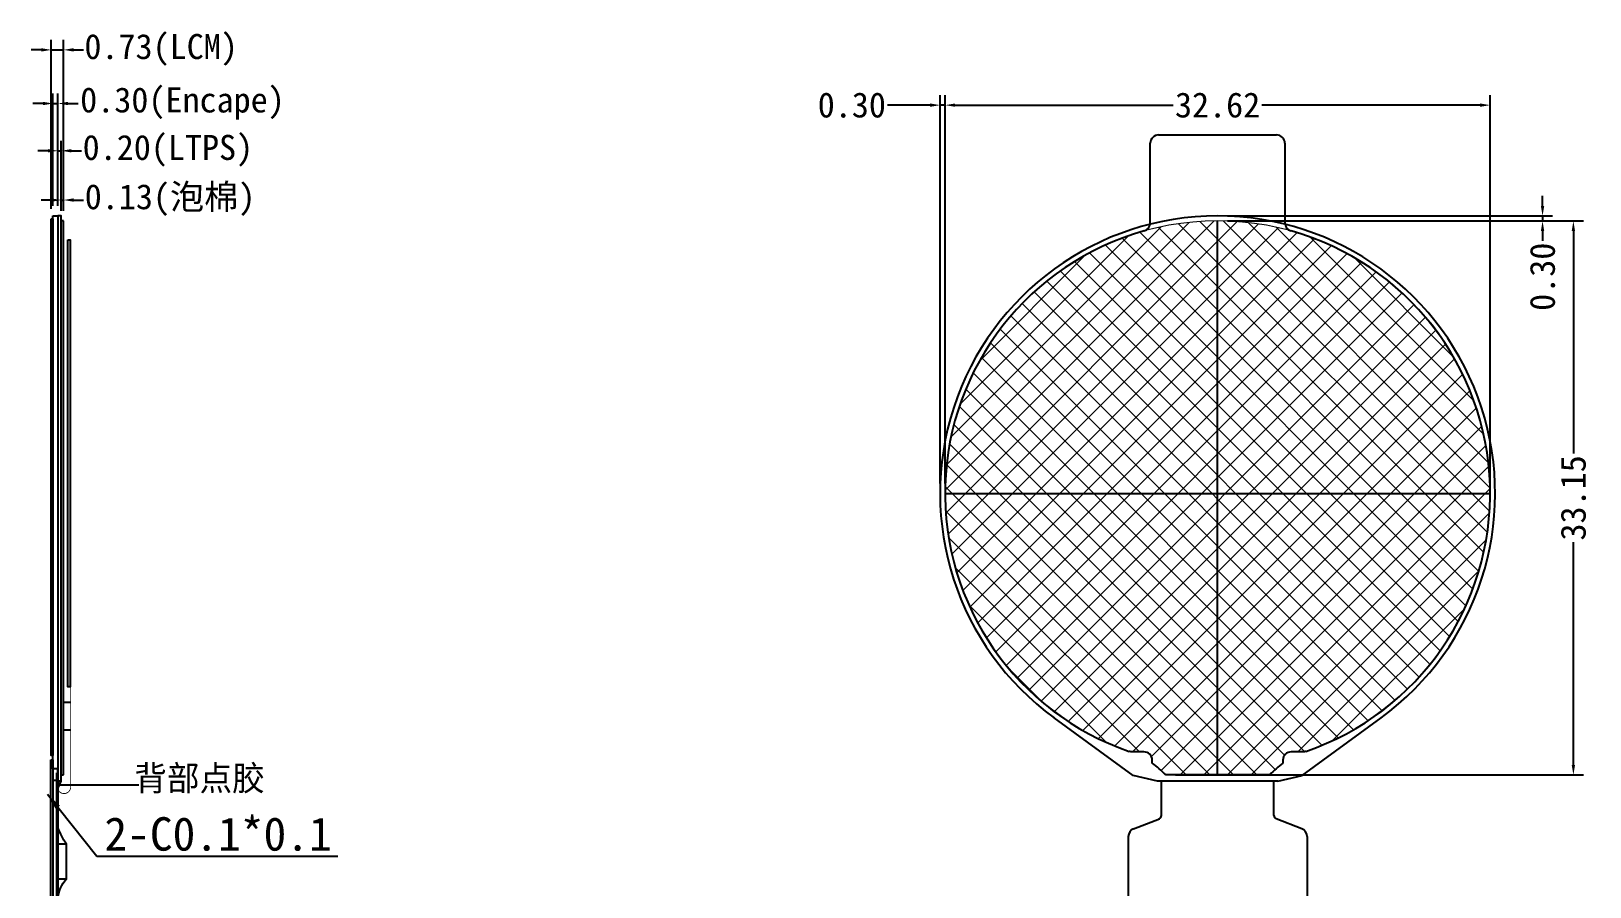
# Model space of a CAD drawing. Header units: millimetres. Extents: x 1387 to 2553, y -68 to 207.
# Drawn here: x 1918.5 to 2011.7, y 45.9 to 97.1 of the extents above; entities that cross this region are included whole.
import ezdxf

# ---------------------------------------------------------------- set-up
doc = ezdxf.new("R2010")
doc.units = ezdxf.units.MM
for name, color, linetype in [('COF', 4, 'Continuous'), ('DIM', 3, 'Continuous'), ('DIM（标注）', 3, 'Continuous'), ('Foam', 190, 'Continuous'), ('MFPC', 7, 'Continuous'), ('Panel', 7, 'Continuous'), ('Panel-1', 7, 'Continuous'), ('POL', 4, 'Continuous'), ('TPFPC', 7, 'Continuous'), ('正面离形纸', 60, 'Continuous')]:
    doc.layers.add(name, color=color, linetype=linetype)
doc.styles.add('宋体', font='')
doc.styles.get('宋体').set_extended_font_data('SimSun')
doc.dimstyles.new('RG', dxfattribs={"dimtxt": 2, "dimasz": 1, "dimexe": 0.5, "dimexo": 0.3, "dimgap": 0.3, "dimtad": 0, "dimzin": 1, "dimdsep": 46, "dimtxsty": '宋体', "dimcen": 2.5, "dimclrd": 256, "dimclre": 256, "dimclrt": 256, "dimadec": 0, "dimazin": 2, "dimtfac": 1, "dimtmove": 0, "dimatfit": 3, "dimfxl": 1, "dimarcsym": 0})
doc.dimstyles.get("Standard").update_dxf_attribs({"dimtxt": 0.18, "dimasz": 0.18, "dimexe": 0.18, "dimexo": 0.0625, "dimgap": 0.09, "dimtad": 0, "dimtih": 1, "dimtoh": 1, "dimdec": 4, "dimzin": 0, "dimdsep": 46, "dimtxsty": 'Standard', "dimcen": 0.09, "dimadec": 0, "dimazin": 0, "dimtfac": 1, "dimtdec": 4, "dimtofl": 0, "dimtmove": 0, "dimatfit": 3, "dimfxl": 1, "dimtolj": 1, "dimtzin": 0, "dimarcsym": 0})
doc.dimstyles.new('STANDARD$0', dxfattribs={"dimtxt": 2, "dimasz": 2, "dimexe": 0.4, "dimexo": 0.4, "dimgap": 0.4, "dimtad": 1, "dimzin": 0, "dimdsep": 46, "dimtxsty": '宋体', "dimcen": 0.4, "dimclrd": 256, "dimclre": 256, "dimclrt": 256, "dimadec": 0, "dimazin": 0, "dimtfac": 1, "dimtofl": 0, "dimtmove": 0, "dimatfit": 3, "dimfxl": 1, "dimtolj": 1, "dimtzin": 0, "dimarcsym": 0})

# ---------------------------------------------------------------- blocks, each defined once
blk = doc.blocks.new('lalioouu')
at = {"layer": 'Panel', "color": 150}
for p, q in [((583.023, 180.854, 0.218), (582.718, 180.854, 0.218)), ((582.718, 180.854, 0.218), (582.718, 180.169, 0.218)), ((582.718, 180.169, 0.218), (582.953, 180.169, 0.218)), ((582.953, 180.169, 0.218), (582.953, 180.614, 0.218)), ((582.953, 180.614, 0.218), (583.023, 180.614, 0.218)), ((583.023, 180.614, 0.218), (583.023, 180.854, 0.218))]:
    blk.add_line(p, q, dxfattribs=at)
blk = doc.blocks.new('adggg')
at = {"layer": 'Panel', "color": 171}
for p, q in [((583.223, 180.114, 0.218), (583.023, 180.114, 0.218)), ((583.023, 180.114, 0.218), (583.023, 179.662, 0.218)), ((583.023, 179.662, 0.218), (583.223, 180.114, 0.218))]:
    blk.add_line(p, q, dxfattribs=at)
blk = doc.blocks.new('*D70')
at = {"layer": 'Defpoints', "color": 0, "linetype": 'Continuous'}
for p in [(1920.397, 95.992), (1919.663, 85.878, 0.218), (1920.397, 85.758, 0.218)]:
    blk.add_point(p, dxfattribs=at)
at = {"layer": 'DIM（标注）', "linetype": 'Continuous', "lineweight": -2}
for p, q in [((1919.663, 86.478), (1919.663, 96.592)), ((1920.397, 86.358), (1920.397, 96.592)), ((1919.063, 95.992), (1918.463, 95.992)), ((1919.663, 95.992), (1920.397, 95.992)), ((1920.997, 95.992), (1921.597, 95.992))]:
    blk.add_line(p, q, dxfattribs=at)
at = {"layer": 'DIM（标注）', "linetype": 'Continuous'}
for points in [[(1919.063, 96.092), (1919.063, 95.892), (1919.663, 95.992)], [(1920.997, 96.092), (1920.997, 95.892), (1920.397, 95.992)]]:
    blk.add_solid(points, dxfattribs=at)
at = {"layer": 'DIM（标注）', "linetype": 'Continuous', "insert": (1926.239, 95.992), "char_height": 1.5, "attachment_point": 5, "style": '宋体'}
blk.add_mtext('0.73(LCM)', dxfattribs=at)
blk = doc.blocks.new('*D71')
at = {"layer": 'Defpoints', "color": 0, "linetype": 'Continuous'}
for p in [(1920.397, 87.007), (1920.267, 85.758, 0.218), (1920.397, 85.758, 0.218)]:
    blk.add_point(p, dxfattribs=at)
at = {"layer": 'DIM（标注）', "linetype": 'Continuous', "lineweight": -2}
for p, q in [((1919.667, 87.007), (1919.067, 87.007)), ((1920.267, 86.358), (1920.267, 87.607)), ((1920.267, 87.007), (1920.397, 87.007)), ((1920.397, 86.358), (1920.397, 87.607)), ((1920.997, 87.007), (1921.597, 87.007))]:
    blk.add_line(p, q, dxfattribs=at)
at = {"layer": 'DIM（标注）', "linetype": 'Continuous'}
for points in [[(1919.667, 87.107), (1919.667, 86.907), (1920.267, 87.007)], [(1920.997, 87.107), (1920.997, 86.907), (1920.397, 87.007)]]:
    blk.add_solid(points, dxfattribs=at)
at = {"layer": 'DIM（标注）', "linetype": 'Continuous', "insert": (1926.775, 87.007), "char_height": 1.5, "attachment_point": 5, "style": '宋体'}
blk.add_mtext('0.13({\\fSimSun|b0|i0|c134|p2;泡棉})', dxfattribs=at)
blk = doc.blocks.new('*D72')
at = {"layer": 'Defpoints', "color": 0, "linetype": 'Continuous'}
for p in [(1920.267, 89.956), (1920.067, 86.058, 0.218), (1920.267, 86.058, 0.218)]:
    blk.add_point(p, dxfattribs=at)
at = {"layer": 'DIM（标注）', "linetype": 'Continuous', "lineweight": -2}
for p, q in [((1920.067, 86.658), (1920.067, 90.556)), ((1920.267, 86.658), (1920.267, 90.556)), ((1919.467, 89.956), (1918.867, 89.956)), ((1920.067, 89.956), (1920.267, 89.956)), ((1920.867, 89.956), (1921.467, 89.956))]:
    blk.add_line(p, q, dxfattribs=at)
at = {"layer": 'DIM（标注）', "linetype": 'Continuous'}
for points in [[(1919.467, 90.056), (1919.467, 89.856), (1920.067, 89.956)], [(1920.867, 90.056), (1920.867, 89.856), (1920.267, 89.956)]]:
    blk.add_solid(points, dxfattribs=at)
at = {"layer": 'DIM（标注）', "linetype": 'Continuous', "insert": (1926.645, 89.956), "char_height": 1.5, "attachment_point": 5, "style": '宋体'}
blk.add_mtext('0.20(LTPS)', dxfattribs=at)
blk = doc.blocks.new('*D73')
at = {"layer": 'Defpoints', "color": 0, "linetype": 'Continuous'}
for p in [(1919.767, 92.784), (1919.767, 86.058, 0.218), (1920.067, 86.058, 0.218)]:
    blk.add_point(p, dxfattribs=at)
at = {"layer": 'DIM（标注）', "linetype": 'Continuous', "lineweight": -2}
for p, q in [((1919.767, 86.658), (1919.767, 93.384)), ((1920.067, 86.658), (1920.067, 93.384)), ((1919.167, 92.784), (1918.567, 92.784)), ((1919.767, 92.784), (1920.067, 92.784)), ((1920.667, 92.784), (1921.267, 92.784))]:
    blk.add_line(p, q, dxfattribs=at)
at = {"layer": 'DIM（标注）', "linetype": 'Continuous'}
for points in [[(1919.167, 92.884), (1919.167, 92.684), (1919.767, 92.784)], [(1920.667, 92.884), (1920.667, 92.684), (1920.067, 92.784)]]:
    blk.add_solid(points, dxfattribs=at)
at = {"layer": 'DIM（标注）', "linetype": 'Continuous', "insert": (1927.518, 92.784), "char_height": 1.5, "attachment_point": 5, "style": '宋体'}
blk.add_mtext('0.30(Encape)', dxfattribs=at)
blk = doc.blocks.new('ADFATTTTT')
at = {"layer": 'Panel-1'}
for p, q in [((1691.67, 310.147, 0.218), (1686.941, 313.591, 0.218)), ((1701.771, 310.147, 0.218), (1706.499, 313.591, 0.218)), ((1693.12, 309.807, 0.218), (1691.67, 310.147, 0.218)), ((1700.32, 309.807, 0.218), (1701.771, 310.147, 0.218))]:
    blk.add_line(p, q, dxfattribs=at)
at = {"layer": 'Panel-1', "elevation": 0.218}
blk.add_lwpolyline([(1700.32, 309.807), (1693.12, 309.807)], dxfattribs=at)
at = {"layer": 'Panel-1'}
blk.add_arc((1696.72, 327.017, 0.218), 16.61, 306.06781, 233.93219, dxfattribs=at)
blk = doc.blocks.new('ergherher')
at = {"layer": '正面离形纸'}
for p, q in [((-262.736, -184.678), (-262.736, -179.911)), ((-262.236, -179.411), (-258.707, -179.411)), ((-258.707, -179.411), (-255.178, -179.411)), ((-254.678, -179.911), (-254.678, -184.678)), ((-263.117, -216.326), (-263.907, -216.326)), ((-253.507, -216.326), (-254.297, -216.326)), ((-262.617, -217.006), (-262.617, -216.826)), ((-254.797, -216.826), (-254.797, -217.006)), ((-255.59, -217.706), (-261.824, -217.706))]:
    blk.add_line(p, q, dxfattribs=at)
for centre, radius, start, end in [((-262.236, -179.911), 0.5, 90, 180), ((-255.178, -179.911), 0.5, 360, 90), ((-263.236, -184.678), 0.5, 285.63113, 0), ((-254.178, -184.678), 0.5, 180, 254.36887), ((-258.707, -200.866), 16.31, 105.63113, 251.09134), ((-258.707, -200.866), 16.31, 288.90866, 74.36887), ((-265.71, -221.31), 5.3, 70.11014, 71.09134), ((-263.117, -216.826), 0.5, 0, 90), ((-254.297, -216.826), 0.5, 90, 180), ((-251.704, -221.31), 5.3, 108.90866, 109.88986), ((-265.71, -221.31), 5.3, 42.84138, 54.29698), ((-251.704, -221.31), 5.3, 125.70169, 137.15862)]:
    blk.add_arc(centre, radius, start, end, dxfattribs=at)
blk = doc.blocks.new('*D74')
at = {"layer": 'Defpoints', "color": 0, "linetype": 'Continuous'}
for p in [(1989.466, 85.758, 2.455), (1986.349, 52.608, 2.455), (2010.757, 52.608)]:
    blk.add_point(p, dxfattribs=at)
at = {"layer": 'DIM（标注）', "linetype": 'Continuous', "lineweight": -2}
for p, q in [((1990.066, 85.758), (2011.357, 85.758)), ((2010.757, 85.158), (2010.757, 71.834)), ((2010.757, 53.208), (2010.757, 66.531)), ((1986.949, 52.608), (2011.357, 52.608))]:
    blk.add_line(p, q, dxfattribs=at)
at = {"layer": 'DIM（标注）', "linetype": 'Continuous'}
for points in [[(2010.657, 85.158), (2010.857, 85.158), (2010.757, 85.758)], [(2010.657, 53.208), (2010.857, 53.208), (2010.757, 52.608)]]:
    blk.add_solid(points, dxfattribs=at)
at = {"layer": 'DIM（标注）', "linetype": 'Continuous', "insert": (2010.757, 69.183), "char_height": 1.5, "attachment_point": 5, "rotation": 90, "style": '宋体'}
blk.add_mtext('33.15', dxfattribs=at)
blk = doc.blocks.new('*D68')
at = {"layer": 'Defpoints', "color": 0, "linetype": 'Continuous'}
for p in [(2005.776, 92.686), (1973.156, 69.448, 2.455), (2005.776, 69.448, 2.455)]:
    blk.add_point(p, dxfattribs=at)
at = {"layer": 'DIM（标注）', "linetype": 'Continuous', "lineweight": -2}
for p, q in [((1973.156, 70.048), (1973.156, 93.286)), ((2005.776, 70.048), (2005.776, 93.286)), ((1973.756, 92.686), (1986.814, 92.686)), ((2005.176, 92.686), (1992.117, 92.686))]:
    blk.add_line(p, q, dxfattribs=at)
at = {"layer": 'DIM（标注）', "linetype": 'Continuous'}
for points in [[(1973.756, 92.786), (1973.756, 92.586), (1973.156, 92.686)], [(2005.176, 92.786), (2005.176, 92.586), (2005.776, 92.686)]]:
    blk.add_solid(points, dxfattribs=at)
at = {"layer": 'DIM（标注）', "linetype": 'Continuous', "insert": (1989.466, 92.686), "char_height": 1.5, "attachment_point": 5, "style": '宋体'}
blk.add_mtext('32.62', dxfattribs=at)
blk = doc.blocks.new('*D79')
at = {"layer": 'Defpoints', "color": 0, "linetype": 'Continuous'}
for p in [(1989.466, 86.058, 2.455), (1989.466, 85.758, 2.455), (2008.912, 85.758)]:
    blk.add_point(p, dxfattribs=at)
at = {"layer": 'DIM（标注）', "linetype": 'Continuous', "lineweight": -2}
for p, q in [((2008.912, 86.658), (2008.912, 87.258)), ((1990.066, 86.058), (2009.512, 86.058)), ((2008.912, 86.058), (2008.912, 85.758)), ((1990.066, 85.758), (2009.512, 85.758)), ((2008.912, 85.158), (2008.912, 84.558))]:
    blk.add_line(p, q, dxfattribs=at)
at = {"layer": 'DIM（标注）', "linetype": 'Continuous'}
for points in [[(2008.812, 86.658), (2009.012, 86.658), (2008.912, 86.058)], [(2008.812, 85.158), (2009.012, 85.158), (2008.912, 85.758)]]:
    blk.add_solid(points, dxfattribs=at)
at = {"layer": 'DIM（标注）', "linetype": 'Continuous', "insert": (2008.912, 82.417), "char_height": 1.5, "attachment_point": 5, "rotation": 90, "style": '宋体'}
blk.add_mtext('0.30', dxfattribs=at)
blk = doc.blocks.new('*D69')
at = {"layer": 'Defpoints', "color": 0, "linetype": 'Continuous'}
for p in [(1973.156, 92.686), (1972.856, 69.448, 2.455), (1973.156, 69.448, 2.455)]:
    blk.add_point(p, dxfattribs=at)
at = {"layer": 'DIM（标注）', "linetype": 'Continuous', "lineweight": -2}
for p, q in [((1972.856, 70.048), (1972.856, 93.286)), ((1973.156, 70.048), (1973.156, 93.286)), ((1972.256, 92.686), (1969.715, 92.686)), ((1973.156, 92.686), (1972.856, 92.686)), ((1973.756, 92.686), (1974.356, 92.686))]:
    blk.add_line(p, q, dxfattribs=at)
at = {"layer": 'DIM（标注）', "linetype": 'Continuous'}
for points in [[(1972.256, 92.786), (1972.256, 92.586), (1972.856, 92.686)], [(1973.756, 92.786), (1973.756, 92.586), (1973.156, 92.686)]]:
    blk.add_solid(points, dxfattribs=at)
at = {"layer": 'DIM（标注）', "linetype": 'Continuous', "insert": (1967.575, 92.686), "char_height": 1.5, "attachment_point": 5, "style": '宋体'}
blk.add_mtext('0.30', dxfattribs=at)

msp = doc.modelspace()

# ---------------------------------------------------------------- hatches: boundary and pattern name
at = {"layer": 'Foam', "lineweight": 0}
h = msp.add_hatch(dxfattribs=at)
h.set_pattern_fill('_USER', color=256, angle=45, style=0, double=1, pattern_type=0)
h.set_pattern_definition([(45, (1616.8782, -60.3528), (-0.7071068, 0.7071068), []), (135, (1616.8782, -60.3528), (-0.7071068, -0.7071068), [])])
edge = h.paths.add_edge_path()
edge.add_line((1993.876, 53.988), (1994.665, 53.988))
edge.add_arc((1996.468, 49.004), 5.3, 108.90866, 109.88986, ccw=False)
edge.add_arc((1989.466, 69.448), 16.31, 288.90866, 611.09134)
edge.add_arc((1982.463, 49.004), 5.3, 70.11014, 71.09134, ccw=False)
edge.add_line((1984.266, 53.988), (1985.055, 53.988))
edge.add_arc((1985.055, 53.488), 0.5, 0, 90, ccw=False)
edge.add_line((1985.555, 53.488), (1985.555, 53.308))
edge.add_arc((1982.463, 49.004), 5.3, 42.84138, 54.29831, ccw=False)
edge.add_line((1986.349, 52.608), (1992.582, 52.608))
edge.add_arc((1996.468, 49.004), 5.3, 125.70169, 137.15862, ccw=False)
edge.add_line((1993.376, 53.308), (1993.376, 53.488))
edge.add_arc((1993.876, 53.488), 0.5, 90, 180, ccw=False)

# ---------------------------------------------------------------- linework, layer by layer
for p, q in [((1920.397, 85.758, 2.674), (1920.267, 85.758, 2.674)), ((1920.397, 52.608, 2.674), (1920.397, 85.758, 2.674)), ((1920.267, 52.608, 2.674), (1920.397, 52.608, 2.674))]:
    msp.add_line(p, q)
at = {"color": 8}
for p, q in [((1989.466, 52.608, 2.455), (1989.466, 85.758, 2.455)), ((1973.156, 69.448, 2.455), (2005.776, 69.448, 2.455))]:
    msp.add_line(p, q, dxfattribs=at)
at = {"color": 2}
for p, q in [((1920.392, 55.278, 2.674), (1920.392, 56.948, 2.674)), ((1920.827, 56.948, 2.674), (1920.427, 56.948, 2.674)), ((1920.792, 55.278, 2.674), (1920.392, 55.278, 2.674))]:
    msp.add_line(p, q, dxfattribs=at)
at = {"color": 2, "const_width": 0.05, "elevation": 2.674}
msp.add_lwpolyline([(1920.032, 52.738), (1920.032, 51.888, 1), (1920.827, 51.888), (1920.827, 53.115), (1920.827, 53.591), (1920.827, 60.428)], format="xyb", dxfattribs=at)
at = {"layer": 'COF'}
for p, q in [((1986.105, 50.172, 2.674), (1986.105, 52.238, 2.455)), ((1992.835, 50.172, 2.674), (1992.835, 52.238, 2.455)), ((1986.105, 50.172, 2.455), (1986.105, 52.128, 2.455)), ((1992.835, 50.172, 2.455), (1992.835, 52.128, 2.455)), ((1986.105, 50.995, 2.455), (1986.105, 50.995, 2.455)), ((1986.105, 50.995, 2.674), (1986.105, 50.995, 2.674)), ((1984.439, 49.388, 2.674), (1985.978, 49.985, 2.674)), ((1994.501, 49.388, 2.674), (1992.963, 49.985, 2.674)), ((1984.12, 48.922, 2.674), (1984.12, 46.294, 2.674)), ((1994.82, 48.922, 2.674), (1994.82, 45.094, 2.674)), ((1984.12, 46.294, 2.674), (1984.12, 45.151, 2.674))]:
    msp.add_line(p, q, dxfattribs=at)
at = {"layer": 'COF', "elevation": 2.674}
msp.add_lwpolyline([(1919.997, 52.738), (1920.067, 52.738), (1920.067, 42.094), (1919.997, 42.094)], close=True, dxfattribs=at)
at = {"layer": 'COF', "color": 132, "elevation": 2.674}
for points in [[(1920.571, 48.454, -0.052631), (1920.067, 49.454)], [(1920.067, 45.194, -0.158923), (1920.571, 46.394)]]:
    msp.add_lwpolyline(points, format="xyb", dxfattribs=at)
at = {"layer": 'COF', "color": 1, "elevation": 2.674}
msp.add_lwpolyline([(1920.067, 46.394), (1920.571, 46.394), (1920.571, 48.454), (1920.067, 48.454)], close=True, dxfattribs=at)
at = {"layer": 'COF'}
for centre, radius, start, end in [((1985.905, 50.172, 2.455), 0.2, 291.21536, 0), ((1985.905, 50.172, 2.674), 0.2, 291.21536, 0), ((1993.035, 50.172, 2.455), 0.2, 180, 248.78464), ((1993.035, 50.172, 2.674), 0.2, 180, 248.78464), ((1984.62, 48.922, 2.674), 0.5, 111.21536, 180), ((1994.32, 48.922, 2.674), 0.5, 0, 68.78464)]:
    msp.add_arc(centre, radius, start, end, dxfattribs=at)
at = {"layer": 'Foam', "lineweight": 0, "elevation": 2.455}
msp.add_lwpolyline([(1985.556, 53.308, -0.050026), (1986.349, 52.608), (1992.582, 52.608, -0.050032), (1993.376, 53.308), (1993.376, 53.488, -0.414214), (1993.876, 53.988), (1994.665, 53.988, -0.004281), (1994.751, 54.018, 6.005166), (1984.18, 54.018, -0.004281), (1984.266, 53.988), (1985.056, 53.988, -0.414214), (1985.556, 53.488), (1985.556, 53.308)], format="xyb", dxfattribs=at)
at = {"layer": 'MFPC', "color": 2, "elevation": 2.674}
msp.add_lwpolyline([(1920.662, 84.619), (1920.792, 84.619), (1920.792, 57.878), (1920.662, 57.878)], close=True, dxfattribs=at)
at = {"layer": 'Panel', "elevation": 2.674}
for points in [[(1919.767, 86.058), (1920.067, 86.058), (1920.067, 52.978), (1919.767, 52.978)], [(1920.067, 52.238), (1920.267, 52.238), (1920.267, 86.058), (1920.067, 86.058)]]:
    msp.add_lwpolyline(points, close=True, dxfattribs=at)
at = {"layer": 'POL', "elevation": 2.674}
msp.add_lwpolyline([(1919.663, 85.878), (1919.767, 85.878), (1919.767, 53.762), (1919.663, 53.762)], close=True, dxfattribs=at)
at = {"layer": 'TPFPC', "color": 30, "elevation": 2.674}
msp.add_lwpolyline([(1919.637, 53.503), (1919.767, 53.503), (1919.767, 29.213), (1919.637, 29.213)], close=True, dxfattribs=at)

# ---------------------------------------------------------------- block references
msp.add_blockref('ergherher', (2248.172, 270.314, 2.455))
at = {"layer": 'Panel'}
for name in ['lalioouu', 'adggg']:
    msp.add_blockref(name, (1337.044, -127.876, 2.455), dxfattribs=at)
at = {"layer": 'Panel-1'}
msp.add_blockref('ADFATTTTT', (292.745, -257.569, 2.237), dxfattribs=at)

# ---------------------------------------------------------------- texts
at = {"layer": 'DIM', "insert": (1932.438, 53.167, 2.455), "char_height": 1.5, "width": 9.73713, "attachment_point": 3}
msp.add_mtext('背部点胶', dxfattribs=at)
at = {"layer": 'DIM', "insert": (1922.845, 50.076, 2.674), "char_height": 2, "attachment_point": 1, "style": '宋体'}
msp.add_mtext_dynamic_manual_height_columns('2-C0.1*0.1', width=16.86434, gutter_width=12.5, heights=[0], dxfattribs=at)

# ---------------------------------------------------------------- dimensions: what is measured, and where the dimension line sits
at = {"layer": 'DIM（标注）', "linetype": 'Continuous'}
for base, p1, p2, text, picture, middle in [((1920.397, 95.992, 2.455), (1919.663, 85.878, 2.674), (1920.397, 85.758, 2.674), '<>(LCM)', '*D70', (1926.239, 95.992, 2.455)), ((1919.767, 92.784, 2.455), (1920.067, 86.058, 2.674), (1919.767, 86.058, 2.674), '<>(Encape)', '*D73', (1927.518, 92.784, 2.455)), ((1920.267, 89.956, 2.455), (1920.067, 86.058, 2.674), (1920.267, 86.058, 2.674), '<>(LTPS)', '*D72', (1926.645, 89.956, 2.455)), ((1920.397, 87.007, 2.455), (1920.267, 85.758, 2.674), (1920.397, 85.758, 2.674), '<>({\\fSimSun|b0|i0|c134|p2;泡棉})', '*D71', (1926.775, 87.007, 2.455))]:
    dim = msp.add_linear_dim(base=base, p1=p1, p2=p2, text=text, dimstyle='STANDARD$0', override={"dimtxt": 1.5, "dimasz": 0.6, "dimexe": 0.6, "dimexo": 0.6, "dimgap": 0.1, "dimtad": 0, "dimcen": 2.5, "dimtofl": 1, "dimtolj": 0}, dxfattribs=at)
    dim.commit()
    dim.dimension.update_dxf_attribs({"geometry": picture, "text_midpoint": middle, "dimtype": 160})
dim = msp.add_linear_dim(base=(1973.156, 92.686), p1=(1972.856, 69.448, 2.455), p2=(1973.156, 69.448, 2.455), dimstyle='STANDARD$0', override={"dimtxt": 1.5, "dimasz": 0.6, "dimexe": 0.6, "dimexo": 0.6, "dimgap": 0.1, "dimtad": 0, "dimcen": 2.5, "dimtofl": 1, "dimtolj": 0}, dxfattribs=at)
dim.commit()
dim.dimension.update_dxf_attribs({"geometry": '*D69', "text_midpoint": (1967.575, 92.686), "dimtype": 160})
dim = msp.add_linear_dim(base=(2005.776, 92.686), p1=(1973.156, 69.448, 2.455), p2=(2005.776, 69.448, 2.455), dimstyle='STANDARD$0', override={"dimtxt": 1.5, "dimasz": 0.6, "dimexe": 0.6, "dimexo": 0.6, "dimgap": 0.1, "dimtad": 0, "dimcen": 2.5, "dimtofl": 1, "dimtolj": 0}, dxfattribs=at)
dim.commit()
dim.dimension.update_dxf_attribs({"geometry": '*D68', "text_midpoint": (1989.466, 92.686)})
for base, p1, p2, picture, middle in [((2008.912, 85.758), (1989.466, 86.058, 2.455), (1989.466, 85.758, 2.455), '*D79', (2008.912, 82.417)), ((2010.757, 52.608), (1989.466, 85.758, 2.455), (1986.349, 52.608, 2.455), '*D74', (2010.757, 69.183))]:
    dim = msp.add_linear_dim(base=base, p1=p1, p2=p2, angle=90, dimstyle='STANDARD$0', override={"dimtxt": 1.5, "dimasz": 0.6, "dimexe": 0.6, "dimexo": 0.6, "dimgap": 0.1, "dimtad": 0, "dimcen": 2.5, "dimtofl": 1, "dimtolj": 0}, dxfattribs=at)
    dim.commit()
    dim.dimension.update_dxf_attribs({"geometry": picture, "text_midpoint": middle, "dimtype": 160})

# ---------------------------------------------------------------- leaders
at = {"layer": 'DIM'}
for points, dimstyle, override in [([(1919.433, 51.448, 2.674), (1922.395, 47.752, 2.674), (1936.818, 47.752, 2.674)], 'RG', {"dimgap": 0.3, "dimtad": 0, "dimfxl": 0.2}), ([(1920.167, 52.012, 2.674), (1924.914, 52.012, 2.674)], 'Standard', {"dimgap": 0.3, "dimtad": 0})]:
    msp.add_leader(points, dimstyle=dimstyle, override=override, dxfattribs=at)

doc.saveas('drawing.dxf')
